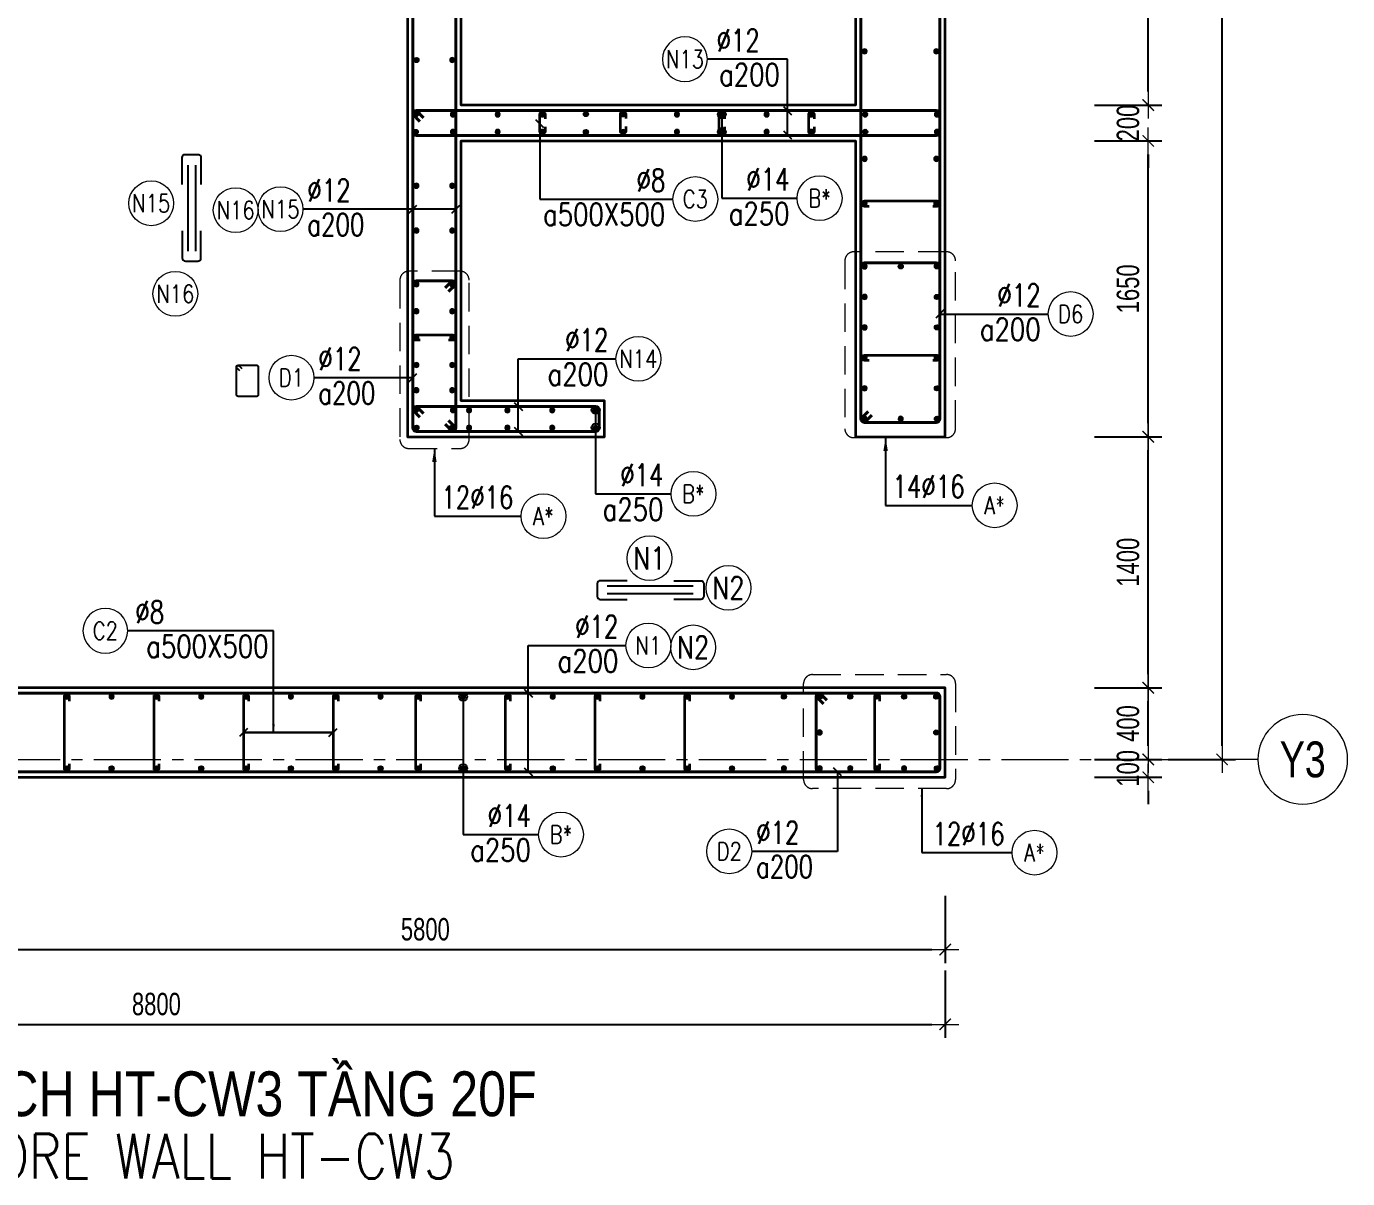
# Model space of a CAD drawing. Header units: millimetres. Extents: x 944027 to 981803, y -83026 to 82675.
# Drawn here: x 953547 to 960915, y -14038 to -7610 of the extents above; entities that cross this region are included whole.
import ezdxf
from ezdxf.enums import TextEntityAlignment as Align

# ---------------------------------------------------------------- set-up
doc = ezdxf.new("R2010")
doc.units = ezdxf.units.MM
doc.header["$MEASUREMENT"] = 0
for name, pattern in [('HIDDEN', [9.525, 6.35, -3.175]), ('HIDDEN2', [4.7625, 3.175, -1.5875]), ('HT_Dim Grid$0$CENTER2', [1.125, 0.75, -0.125, 0.125, -0.125]), ('HT_Grid$0$CENTER2', [1.125, 0.75, -0.125, 0.125, -0.125])]:
    doc.linetypes.add(name, pattern=pattern)
doc.layers.get('0').update_dxf_attribs({"lineweight": 20})
doc.layers.get('Defpoints').update_dxf_attribs({"color": 151, "lineweight": 9})
doc.layers.add('Hidden', color=9, linetype='HIDDEN')
doc.layers.add('Ligature', color=1, linetype='Continuous')
for name, color, linetype, lineweight in [('HT_Dim Grid$0$NDC_S_AXIS', 5, 'HT_Dim Grid$0$CENTER2', 13), ('HT_Dim Grid$0$NDC_S_SYMBOL', 1, 'Continuous', 15), ('HT_Dim Grid$0$NDC_S_TEXT SYMBOL', 7, 'Continuous', 20), ('HT_Grid$0$NDC_S_AXIS', 5, 'HT_Grid$0$CENTER2', 13), ('KC-LEADER', 153, 'Continuous', 18), ('KC-THEP', 6, 'Continuous', 40), ('NDC_S_ANNO', 7, 'Continuous', 20), ('NDC_S_DIM', 1, 'Continuous', 15), ('NDC_S_ENG TITLE', 3, 'Continuous', 20), ('NDC_S_HIDDEN', 8, 'HIDDEN2', 13), ('NDC_S_LEADER', 1, 'Continuous', 15), ('NDC_S_REBAR', 4, 'Continuous', 35), ('NDC_S_STIRRUP', 4, 'Continuous', 40), ('NDC_S_TEXT SYMBOL', 7, 'Continuous', 20), ('NDC_S_VN TEXT', 7, 'Continuous', 20), ('NDC_S_VN TITLE', 6, 'Continuous', 35), ('NDC_S_WALL', 6, 'Continuous', 35)]:
    doc.layers.add(name, color=color, linetype=linetype, lineweight=lineweight)
doc.styles.add('HT_Dim Grid$0$NDC_ANNO', font='', dxfattribs={"width": 0.8})
doc.styles.add('NDC_ANNO', font='', dxfattribs={"width": 0.8})
doc.styles.add('NDC_DIM', font='', dxfattribs={"width": 0.75})
doc.styles.add('NDC_EN TXT', font='romans.shx', dxfattribs={"width": 0.8})
doc.styles.add('NDC_VIE TXT', font='arial.ttf', dxfattribs={"width": 0.8})
doc.styles.get('HT_Dim Grid$0$NDC_ANNO').set_extended_font_data('Dotum')
doc.styles.get('NDC_ANNO').set_extended_font_data('Dotum')
doc.styles.get('NDC_DIM').set_extended_font_data('Dotum')
doc.dimstyles.new('NDC_dim_30', dxfattribs={"dimscale": 30, "dimtxt": 2.5, "dimasz": 1.5, "dimexe": 1.5, "dimexo": 2.5, "dimgap": 1, "dimtad": 1, "dimdec": 0, "dimzin": 0, "dimdsep": 46, "dimtxsty": 'NDC_DIM', "dimblk": 'DIMMARK', "dimcen": 0.09, "dimdle": 1.2, "dimclrd": 1, "dimclre": 1, "dimclrt": 3, "dimadec": 0, "dimazin": 0, "dimtfac": 1, "dimtdec": 0, "dimtix": 1, "dimtofl": 0, "dimtmove": 0, "dimatfit": 3, "dimfxl": 6, "dimfxlon": 1, "dimtolj": 1, "dimtzin": 0, "dimarcsym": 0})
doc.dimstyles.new('NDC_dim_50', dxfattribs={"dimscale": 50, "dimtxt": 2.5, "dimasz": 1.5, "dimexe": 1.5, "dimexo": 2.5, "dimgap": 1, "dimtad": 1, "dimdec": 0, "dimzin": 0, "dimdsep": 46, "dimtxsty": 'NDC_DIM', "dimblk": 'DIMMARK', "dimcen": 0.09, "dimdle": 1.2, "dimclrd": 1, "dimclre": 1, "dimclrt": 3, "dimadec": 0, "dimazin": 0, "dimtfac": 1, "dimtdec": 0, "dimtix": 1, "dimtofl": 0, "dimtmove": 0, "dimatfit": 3, "dimfxl": 6, "dimfxlon": 1, "dimtolj": 1, "dimtzin": 0, "dimarcsym": 0})

# ---------------------------------------------------------------- blocks, each defined once
blk = doc.blocks.new('THEP')
at = {"layer": 'KC-LEADER', "color": 6}
blk.add_circle((0, 0), 14, dxfattribs=at)
at = {"layer": 'KC-THEP'}
for p, q in [((-14, 0), (14, 0)), ((9.9, 9.9), (-9.9, -9.9)), ((-9.9, 9.9), (9.9, -9.9)), ((0, 14), (0, -14))]:
    blk.add_line(p, q, dxfattribs=at)
blk = doc.blocks.new('DIMMARK')
at = {"layer": 'NDC_S_DIM', "color": 1}
blk.add_line((-1.5, 0), (1, 0), dxfattribs=at)
at = {"layer": 'NDC_S_DIM', "color": 2, "const_width": 0.1}
blk.add_lwpolyline([(-0.424, -0.424), (0.424, 0.424)], dxfattribs=at)
blk = doc.blocks.new('*U10')
blk.add_circle((2.5, 0), 2.5)
at = {"layer": 'NDC_S_VN TEXT', "color": 3, "style": 'NDC_EN TXT'}
for tag, width, p in [('DK2', 0.75, (-0.85, 0.85)), ('KC2', 0.8, (-0.85, -2.97))]:
    blk.add_attdef(tag, text='', height=2.5, dxfattribs=dict(at, width=width)).set_placement(p, align=Align.RIGHT)
at = {"layer": 'NDC_S_VN TEXT', "color": 7, "style": 'NDC_EN TXT', "width": 0.8}
blk.add_attdef('SH3', text='', height=2, dxfattribs=at).set_placement((2.5, 0), align=Align.MIDDLE)
blk = doc.blocks.new('*U9')
blk.add_circle((2.5, 0), 2.5)
at = {"layer": 'NDC_S_VN TEXT', "color": 3, "style": 'NDC_EN TXT', "width": 0.75}
blk.add_attdef('DK2', text='', height=2.5, dxfattribs=at).set_placement((-0.85, 0.85), align=Align.RIGHT)
at = {"layer": 'NDC_S_VN TEXT', "color": 7, "style": 'NDC_EN TXT', "width": 0.8}
blk.add_attdef('SH3', text='', height=2, dxfattribs=at).set_placement((2.5, 0), align=Align.MIDDLE)
blk = doc.blocks.new('*U11')
blk.add_circle((-2.5, 0), 2.5)
at = {"layer": 'NDC_S_VN TEXT', "color": 3, "style": 'NDC_EN TXT', "width": 0.75}
for tag, p in [('DK1', (0.5, 0.85)), ('KC1', (0.5, -2.97))]:
    blk.add_attdef(tag, p, '', height=2.5, dxfattribs=at)
at = {"layer": 'NDC_S_VN TEXT', "color": 7, "style": 'NDC_EN TXT', "width": 0.8}
blk.add_attdef('SH2', text='', height=2, dxfattribs=at).set_placement((-2.5, 0), align=Align.MIDDLE)
blk = doc.blocks.new('A$C7BC65A55')
at = {"layer": 'Ligature'}
for p, q in [((-15.2, 372, 0), (-15.2, 38.5, 0)), ((15.2, 372, 0), (15.2, 38.5, 0))]:
    blk.add_line(p, q, dxfattribs=at)
for points in [[(-36.2, 296.5), (-36.2, 400.9, -0.414214), (-24, 413.1), (24, 413.1, -0.414214), (36.2, 400.9), (36.2, 296.5)], [(-36.2, 116.5), (-36.2, 12.2, 0.414214), (-24, 0), (24, 0, 0.414214), (36.2, 12.2), (36.2, 116.5)]]:
    blk.add_lwpolyline(points, format="xyb", dxfattribs=at)
blk = doc.blocks.new('*D437')
at = {"layer": 'Defpoints', "color": 0, "ltscale": 200, "transparency": 16777216}
for p in [(952871.5, -10878.1), (958671.5, -10878.1), (958671.5, -12760.4)]:
    blk.add_point(p, dxfattribs=at)
at = {"layer": 'NDC_S_DIM', "color": 1, "lineweight": -2, "ltscale": 200, "transparency": 16777216}
for p, q in [((952871.5, -12460.4), (952871.5, -12835.4)), ((958671.5, -12460.4), (958671.5, -12835.4)), ((952946.5, -12760.4), (958596.5, -12760.4))]:
    blk.add_line(p, q, dxfattribs=at)
at = {"layer": 'NDC_S_DIM', "color": 1, "lineweight": -2, "ltscale": 200, "transparency": 16777216, "xscale": 75, "yscale": 75, "zscale": 75, "rotation": 180}
blk.add_blockref('DIMMARK', (952871.5, -12760.4), dxfattribs=at)
at = {"layer": 'NDC_S_DIM', "color": 1, "lineweight": -2, "ltscale": 200, "transparency": 16777216, "xscale": 75, "yscale": 75, "zscale": 75}
blk.add_blockref('DIMMARK', (958671.5, -12760.4), dxfattribs=at)
at = {"layer": 'NDC_S_DIM', "color": 3, "ltscale": 200, "transparency": 16777216, "insert": (955771.5, -12647.8), "char_height": 125, "attachment_point": 5, "style": 'NDC_DIM'}
blk.add_mtext('\\A1;5800', dxfattribs=at)
blk = doc.blocks.new('*D455')
at = {"layer": 'Defpoints', "color": 0, "ltscale": 200, "transparency": 16777216}
for p in [(958643.7, -11299.3), (959803.8, -11299.3), (958728.9, -11699.3)]:
    blk.add_point(p, dxfattribs=at)
at = {"layer": 'NDC_S_DIM', "color": 1, "lineweight": -2, "ltscale": 200, "transparency": 16777216}
for p, q in [((959503.8, -11299.3), (959878.8, -11299.3)), ((959803.8, -11624.3), (959803.8, -11374.3)), ((959503.8, -11699.3), (959878.8, -11699.3))]:
    blk.add_line(p, q, dxfattribs=at)
at = {"layer": 'NDC_S_DIM', "color": 1, "lineweight": -2, "ltscale": 200, "transparency": 16777216, "xscale": 75, "yscale": 75, "zscale": 75}
for p, rotation in [((959803.8, -11299.3), 90), ((959803.8, -11699.3), 270)]:
    blk.add_blockref('DIMMARK', p, dxfattribs=dict(at, rotation=rotation))
at = {"layer": 'NDC_S_DIM', "color": 3, "ltscale": 200, "transparency": 16777216, "insert": (959691.2, -11499.3), "char_height": 125, "attachment_point": 5, "rotation": 90, "style": 'NDC_DIM'}
blk.add_mtext('\\A1;400', dxfattribs=at)
blk = doc.blocks.new('*D456')
at = {"layer": 'Defpoints', "color": 0, "ltscale": 200, "transparency": 16777216}
for p in [(958671.5, -9899.3), (959803.8, -9899.3), (958643.7, -11299.3)]:
    blk.add_point(p, dxfattribs=at)
at = {"layer": 'NDC_S_DIM', "color": 1, "lineweight": -2, "ltscale": 200, "transparency": 16777216}
for p, q in [((959503.8, -9899.3), (959878.8, -9899.3)), ((959803.8, -11224.3), (959803.8, -9974.3)), ((959503.8, -11299.3), (959878.8, -11299.3))]:
    blk.add_line(p, q, dxfattribs=at)
at = {"layer": 'NDC_S_DIM', "color": 1, "lineweight": -2, "ltscale": 200, "transparency": 16777216, "xscale": 75, "yscale": 75, "zscale": 75}
for p, rotation in [((959803.8, -9899.3), 90), ((959803.8, -11299.3), 270)]:
    blk.add_blockref('DIMMARK', p, dxfattribs=dict(at, rotation=rotation))
at = {"layer": 'NDC_S_DIM', "color": 3, "ltscale": 200, "transparency": 16777216, "insert": (959691.2, -10599.3), "char_height": 125, "attachment_point": 5, "rotation": 90, "style": 'NDC_DIM'}
blk.add_mtext('\\A1;1400', dxfattribs=at)
blk = doc.blocks.new('*D457')
at = {"layer": 'Defpoints', "color": 0, "ltscale": 200, "transparency": 16777216}
for p in [(958171.5, -8249.3), (959803.8, -8249.3), (958671.5, -9899.3)]:
    blk.add_point(p, dxfattribs=at)
at = {"layer": 'NDC_S_DIM', "color": 1, "lineweight": -2, "ltscale": 200, "transparency": 16777216}
for p, q in [((959503.8, -8249.3), (959878.8, -8249.3)), ((959803.8, -9824.3), (959803.8, -8324.3)), ((959503.8, -9899.3), (959878.8, -9899.3))]:
    blk.add_line(p, q, dxfattribs=at)
at = {"layer": 'NDC_S_DIM', "color": 1, "lineweight": -2, "ltscale": 200, "transparency": 16777216, "xscale": 75, "yscale": 75, "zscale": 75}
for p, rotation in [((959803.8, -8249.3), 90), ((959803.8, -9899.3), 270)]:
    blk.add_blockref('DIMMARK', p, dxfattribs=dict(at, rotation=rotation))
at = {"layer": 'NDC_S_DIM', "color": 3, "ltscale": 200, "transparency": 16777216, "insert": (959691.2, -9074.3), "char_height": 125, "attachment_point": 5, "rotation": 90, "style": 'NDC_DIM'}
blk.add_mtext('\\A1;1650', dxfattribs=at)
blk = doc.blocks.new('*D458')
at = {"layer": 'Defpoints', "color": 0, "ltscale": 200, "transparency": 16777216}
for p in [(958171.5, -8049.3), (959803.8, -8049.3), (958171.5, -8249.3)]:
    blk.add_point(p, dxfattribs=at)
at = {"layer": 'NDC_S_DIM', "color": 1, "lineweight": -2, "ltscale": 200, "transparency": 16777216}
for p, q in [((959803.8, -7974.3), (959803.8, -7899.3)), ((959503.8, -8049.3), (959878.8, -8049.3)), ((959503.8, -8249.3), (959878.8, -8249.3)), ((959803.8, -8324.3), (959803.8, -8399.3))]:
    blk.add_line(p, q, dxfattribs=at)
at = {"layer": 'NDC_S_DIM', "color": 1, "lineweight": -2, "ltscale": 200, "transparency": 16777216, "xscale": 75, "yscale": 75, "zscale": 75}
for p, rotation in [((959803.8, -8049.3), 270), ((959803.8, -8249.3), 90)]:
    blk.add_blockref('DIMMARK', p, dxfattribs=dict(at, rotation=rotation))
at = {"layer": 'NDC_S_DIM', "color": 3, "ltscale": 200, "transparency": 16777216, "insert": (959691.2, -8149.3), "char_height": 125, "attachment_point": 5, "rotation": 90, "style": 'NDC_DIM'}
blk.add_mtext('\\A1;200', dxfattribs=at)
blk = doc.blocks.new('*D459')
at = {"layer": 'Defpoints', "color": 0, "ltscale": 200, "transparency": 16777216}
for p in [(958171.5, -3099.3), (959803.8, -3099.3), (958171.5, -8049.3)]:
    blk.add_point(p, dxfattribs=at)
at = {"layer": 'NDC_S_DIM', "color": 1, "lineweight": -2, "ltscale": 200, "transparency": 16777216}
for p, q in [((959503.8, -3099.3), (959878.8, -3099.3)), ((959803.8, -7974.3), (959803.8, -3174.3)), ((959503.8, -8049.3), (959878.8, -8049.3))]:
    blk.add_line(p, q, dxfattribs=at)
at = {"layer": 'NDC_S_DIM', "color": 1, "lineweight": -2, "ltscale": 200, "transparency": 16777216, "xscale": 75, "yscale": 75, "zscale": 75}
for p, rotation in [((959803.8, -3099.3), 90), ((959803.8, -8049.3), 270)]:
    blk.add_blockref('DIMMARK', p, dxfattribs=dict(at, rotation=rotation))
at = {"layer": 'NDC_S_DIM', "color": 3, "ltscale": 200, "transparency": 16777216, "insert": (959691.2, -5574.3), "char_height": 125, "attachment_point": 5, "rotation": 90, "style": 'NDC_DIM'}
blk.add_mtext('\\A1;4950', dxfattribs=at)
blk = doc.blocks.new('*D461')
at = {"layer": 'Defpoints', "color": 0, "ltscale": 200, "transparency": 16777216}
for p in [(959464.9, -2699.3), (960215.5, -2699.3), (959464.9, -11699.3)]:
    blk.add_point(p, dxfattribs=at)
at = {"layer": 'NDC_S_DIM', "color": 1, "lineweight": -2, "ltscale": 200, "transparency": 16777216}
for p, q in [((959915.5, -2699.3), (960290.5, -2699.3)), ((960215.5, -11624.3), (960215.5, -2774.3)), ((959915.5, -11699.3), (960290.5, -11699.3))]:
    blk.add_line(p, q, dxfattribs=at)
at = {"layer": 'NDC_S_DIM', "color": 1, "lineweight": -2, "ltscale": 200, "transparency": 16777216, "xscale": 75, "yscale": 75, "zscale": 75}
for p, rotation in [((960215.5, -2699.3), 90), ((960215.5, -11699.3), 270)]:
    blk.add_blockref('DIMMARK', p, dxfattribs=dict(at, rotation=rotation))
at = {"layer": 'NDC_S_DIM', "color": 3, "ltscale": 200, "transparency": 16777216, "insert": (960102.9, -7199.3), "char_height": 125, "attachment_point": 5, "rotation": 90, "style": 'NDC_DIM'}
blk.add_mtext('\\A1;9000', dxfattribs=at)
blk = doc.blocks.new('*U22')
at = {"layer": 'HT_Dim Grid$0$NDC_S_SYMBOL'}
blk.add_line((5, 0), (9, 0), dxfattribs=at)
blk.add_circle((0, 0), 5, dxfattribs=at)
at = {"layer": 'HT_Dim Grid$0$NDC_S_TEXT SYMBOL', "color": 7, "style": 'HT_Dim Grid$0$NDC_ANNO', "width": 0.8}
blk.add_attdef('GRID', text='', height=4, rotation=270, dxfattribs=at).set_placement((0, 0), align=Align.MIDDLE)
blk = doc.blocks.new('*D424')
at = {"layer": 'Defpoints', "color": 0, "ltscale": 200, "transparency": 16777216}
for p in [(958728.9, -11699.3), (958671.5, -11799.3), (959803.8, -11799.3)]:
    blk.add_point(p, dxfattribs=at)
at = {"layer": 'NDC_S_DIM', "color": 1, "lineweight": -2, "ltscale": 200, "transparency": 16777216}
for p, q in [((959803.8, -11624.3), (959803.8, -11549.3)), ((959503.8, -11699.3), (959878.8, -11699.3)), ((959503.8, -11799.3), (959878.8, -11799.3)), ((959803.8, -11874.3), (959803.8, -11949.3))]:
    blk.add_line(p, q, dxfattribs=at)
at = {"layer": 'NDC_S_DIM', "color": 1, "lineweight": -2, "ltscale": 200, "transparency": 16777216, "xscale": 75, "yscale": 75, "zscale": 75}
for p, rotation in [((959803.8, -11699.3), 270), ((959803.8, -11799.3), 90)]:
    blk.add_blockref('DIMMARK', p, dxfattribs=dict(at, rotation=rotation))
at = {"layer": 'NDC_S_DIM', "color": 3, "ltscale": 200, "transparency": 16777216, "insert": (959691.2, -11749.3), "char_height": 125, "attachment_point": 5, "rotation": 90, "style": 'NDC_DIM'}
blk.add_mtext('\\A1;100', dxfattribs=at)
blk = doc.blocks.new('*D431')
at = {"layer": 'Defpoints', "color": 0, "ltscale": 200, "transparency": 16777216}
for p in [(958671.5, -11420.5), (949871.5, -11919.9), (958671.5, -13177.5)]:
    blk.add_point(p, dxfattribs=at)
at = {"layer": 'NDC_S_DIM', "color": 1, "lineweight": -2, "ltscale": 200, "transparency": 16777216}
for p, q in [((949871.5, -12877.5), (949871.5, -13252.5)), ((958671.5, -12877.5), (958671.5, -13252.5)), ((949946.5, -13177.5), (958596.5, -13177.5))]:
    blk.add_line(p, q, dxfattribs=at)
at = {"layer": 'NDC_S_DIM', "color": 1, "lineweight": -2, "ltscale": 200, "transparency": 16777216, "xscale": 75, "yscale": 75, "zscale": 75, "rotation": 180}
blk.add_blockref('DIMMARK', (949871.5, -13177.5), dxfattribs=at)
at = {"layer": 'NDC_S_DIM', "color": 1, "lineweight": -2, "ltscale": 200, "transparency": 16777216, "xscale": 75, "yscale": 75, "zscale": 75}
blk.add_blockref('DIMMARK', (958671.5, -13177.5), dxfattribs=at)
at = {"layer": 'NDC_S_DIM', "color": 3, "ltscale": 200, "transparency": 16777216, "insert": (954271.5, -13064.9), "char_height": 125, "attachment_point": 5, "style": 'NDC_DIM'}
blk.add_mtext('\\A1;8800', dxfattribs=at)
blk = doc.blocks.new('Drawing name_symbol')
at = {"layer": 'NDC_S_ENG TITLE', "style": 'NDC_EN TXT', "width": 0.8}
blk.add_attdef('SECTDET1', text='', height=5, dxfattribs=at).set_placement((0, 1.01), align=Align.CENTER)
at = {"layer": 'NDC_S_TEXT SYMBOL', "lineweight": 25, "style": 'NDC_ANNO', "width": 0.8}
blk.add_attdef('SSCALE', text='', height=2.5, dxfattribs=at).set_placement((0, -4), align=Align.CENTER)
at = {"layer": 'NDC_S_VN TITLE', "style": 'NDC_VIE TXT', "width": 0.8}
blk.add_attdef('SECTDET2', text='', height=5, dxfattribs=at).set_placement((0, 7.97), align=Align.CENTER)

msp = doc.modelspace()

# ---------------------------------------------------------------- linework, layer by layer
for centre in [(954242.8, -8597), (954713.7, -8635.1), (954377.2, -9102), (957022.2, -10577.1), (957462.3, -10742.8), (957265.4, -11074.3)]:
    msp.add_circle(centre, 125)
at = {"layer": 'HT_Grid$0$NDC_S_AXIS', "ltscale": 500}
msp.add_line((944922.1, -11699.3), (960215.5, -11699.3), dxfattribs=at)
at = {"layer": 'Ligature'}
msp.add_lwpolyline([(954737, -9530.9), (954721, -9515, -0.668179), (954726.8, -9501), (954831.4, -9501, -0.414214), (954839.6, -9509.2), (954839.6, -9666.3, -0.414214), (954831.4, -9674.5), (954726.8, -9674.5, -0.414214), (954718.6, -9666.3), (954718.6, -9509.2, -0.668179), (954732.5, -9503.4), (954748.5, -9519.4)], format="xyb", dxfattribs=at)
at = {"layer": 'NDC_S_HIDDEN', "ltscale": 50}
for points in [[(958678.9, -8868), (958161.5, -8868, 0.414214), (958111.5, -8918), (958111.5, -9854.5, 0.414214), (958161.5, -9904.5), (958678.9, -9904.5, 0.414214), (958728.9, -9854.5), (958728.9, -8918, 0.414214)], [(955679.6, -9964.8), (955965.7, -9964.8, 0.414214), (956015.7, -9914.8), (956015.7, -9025.9, 0.414214), (955965.7, -8975.9), (955679.6, -8975.9, 0.414214), (955629.6, -9025.9), (955629.6, -9914.8, 0.414214)], [(958678.9, -11862.4), (957931.2, -11862.4, -0.414214), (957881.2, -11812.4), (957881.2, -11276.3, -0.414214), (957931.2, -11226.3), (958678.9, -11226.3, -0.414214), (958728.9, -11276.3), (958728.9, -11812.4, -0.414214)]]:
    msp.add_lwpolyline(points, format="xyb", close=True, dxfattribs=at)
at = {"layer": 'NDC_S_REBAR'}
for points in [[(956440, -8170.5), (956440, -8195.5, -1), (956410, -8195.5), (956410, -8101.1, -1), (956440, -8101.1), (956440, -8126.1)], [(956889.4, -8169.1), (956889.4, -8194.1, -1), (956859.4, -8194.1), (956859.4, -8099.7, -1), (956889.4, -8099.7), (956889.4, -8124.7)], [(957440, -8170.5), (957440, -8195.5, -1), (957410, -8195.5), (957410, -8101.1, -1), (957440, -8101.1), (957440, -8126.1)], [(957940, -8170.5), (957940, -8195.5, -1), (957910, -8195.5), (957910, -8101.1, -1), (957940, -8101.1), (957940, -8126.1)], [(958246.5, -8614.3), (958221.5, -8614.3, -1), (958221.5, -8584.3), (958626.9, -8584.3, -1), (958626.9, -8614.3), (958601.9, -8614.3)], [(955743, -9361.2), (955718, -9361.2, -1), (955718, -9331.2), (955925, -9331.2, -1), (955925, -9361.2), (955900, -9361.2)], [(958246.5, -9474.3), (958221.5, -9474.3, -1), (958221.5, -9444.3), (958626.9, -9444.3, -1), (958626.9, -9474.3), (958601.9, -9474.3)], [(953786.6, -11374.3), (953786.6, -11349.3, 1), (953756.6, -11349.3), (953756.6, -11749.3, 1), (953786.6, -11749.3), (953786.6, -11724.3)], [(954286.6, -11374.3), (954286.6, -11349.3, 1), (954256.6, -11349.3), (954256.6, -11749.3, 1), (954286.6, -11749.3), (954286.6, -11724.3)], [(954786.6, -11374.3), (954786.6, -11349.3, 1), (954756.6, -11349.3), (954756.6, -11749.3, 1), (954786.6, -11749.3), (954786.6, -11724.3)], [(955286.6, -11374.3), (955286.6, -11349.3, 1), (955256.6, -11349.3), (955256.6, -11749.3, 1), (955286.6, -11749.3), (955286.6, -11724.3)], [(955747.1, -11374.3), (955747.1, -11349.3, 1), (955717.1, -11349.3), (955717.1, -11749.3, 1), (955747.1, -11749.3), (955747.1, -11724.3)], [(956247.1, -11374.3), (956247.1, -11349.3, 1), (956217.1, -11349.3), (956217.1, -11749.3, 1), (956247.1, -11749.3), (956247.1, -11724.3)], [(956747.1, -11374.3), (956747.1, -11349.3, 1), (956717.1, -11349.3), (956717.1, -11749.3, 1), (956747.1, -11749.3), (956747.1, -11724.3)], [(957247.1, -11374.3), (957247.1, -11349.3, 1), (957217.1, -11349.3), (957217.1, -11749.3, 1), (957247.1, -11749.3), (957247.1, -11724.3)], [(958306.7, -11374.3), (958306.7, -11349.3, 1), (958276.7, -11349.3), (958276.7, -11749.3, 1), (958306.7, -11749.3), (958306.7, -11724.3)]]:
    msp.add_lwpolyline(points, format="xyb", dxfattribs=at)
at = {"layer": 'NDC_S_STIRRUP'}
for points in [[(955901.5, -9809.3), (955941.5, -9849.3, -0.414214), (955921.5, -9869.3), (955721.5, -9869.3, -0.414214), (955701.5, -9849.3), (955701.5, -2649.3, -0.414214), (955721.5, -2629.3), (955921.5, -2629.3, -0.414214), (955941.5, -2649.3), (955941.5, -9849.3, -0.414214), (955921.5, -9869.3), (955881.5, -9829.3)], [(958241.5, -2689.3), (958201.5, -2649.3, -0.414214), (958221.5, -2629.3), (958621.5, -2629.3, -0.414214), (958641.5, -2649.3), (958641.5, -9799.3, -0.414214), (958621.5, -9819.3), (958221.5, -9819.3, -0.414214), (958201.5, -9799.3), (958201.5, -2649.3, -0.414214), (958221.5, -2629.3), (958261.5, -2669.3)], [(955741.5, -8140.2), (955701.5, -8100.2, -0.414214), (955721.5, -8080.2), (958621.5, -8080.2, -0.414214), (958641.5, -8100.2), (958641.5, -8199.3, -0.414214), (958621.5, -8219.3), (955721.5, -8219.3, -0.414214), (955701.5, -8199.3), (955701.5, -8100.2, -0.414214), (955721.5, -8080.2), (955761.5, -8120.2)], [(958241.5, -9759.3), (958201.5, -9799.3, 0.414214), (958221.5, -9819.3), (958621.5, -9819.3, 0.414214), (958641.5, -9799.3), (958641.5, -8949.5, 0.414214), (958621.5, -8929.5), (958221.5, -8929.5, 0.414214), (958201.5, -8949.5), (958201.5, -9799.3, 0.414214), (958221.5, -9819.3), (958261.5, -9779.3)], [(955901.6, -9089.3), (955941.6, -9049.3, 0.414214), (955921.6, -9029.3), (955721.6, -9029.3, 0.414214), (955701.6, -9049.3), (955701.5, -9849.3, 0.414214), (955721.5, -9869.3), (955921.5, -9869.3, 0.414214), (955941.5, -9849.3), (955941.6, -9049.3, 0.414214), (955921.6, -9029.3), (955881.6, -9069.3)], [(955741.5, -9790.2), (955701.5, -9750.2, -0.414214), (955721.5, -9730.2), (956721.5, -9730.2, -0.414214), (956741.5, -9750.2), (956741.5, -9849.3, -0.414214), (956721.5, -9869.3), (955721.5, -9869.3, -0.414214), (955701.5, -9849.3), (955701.5, -9750.2, -0.414214), (955721.5, -9730.2), (955761.5, -9770.2)], [(952491.4, -11369.3), (952451.4, -11329.3, 0.414214), (952431.4, -11349.3), (952431.4, -11749.3, 0.414214), (952451.4, -11769.3), (958621.5, -11769.3, 0.414214), (958641.5, -11749.3), (958641.5, -11349.3, 0.414214), (958621.5, -11329.3), (952451.4, -11329.3, 0.414214), (952431.4, -11349.3), (952471.4, -11389.3)], [(958011.5, -11369.3), (957971.5, -11329.3, 0.414214), (957951.5, -11349.3), (957951.5, -11749.3, 0.414214), (957971.5, -11769.3), (958621.5, -11769.3, 0.414214), (958641.5, -11749.3), (958641.5, -11349.3, 0.414214), (958621.5, -11329.3), (957971.5, -11329.3, 0.414214), (957951.5, -11349.3), (957991.5, -11389.3)]]:
    msp.add_lwpolyline(points, format="xyb", dxfattribs=at)
at = {"layer": 'NDC_S_WALL', "ltscale": 10}
for points in [[(952871.5, -5449.3), (955671.5, -5449.3), (955671.5, -9899.3), (956771.5, -9899.3), (956771.5, -9699.3), (955971.5, -9699.3), (955971.5, -8249.3), (958171.5, -8249.3), (958171.5, -9899.3), (958671.5, -9899.3), (958671.5, -2599.3), (957471.5, -2599.3), (957471.5, -3099.3), (958171.5, -3099.3), (958171.5, -8049.3), (955971.5, -8049.3), (955971.5, -3099.3), (956671.5, -3099.3), (956671.5, -2599.3), (955171.5, -2599.3), (955171.5, -3099.3), (955671.5, -3099.3), (955671.5, -5149.3), (952871.5, -5149.3)], [(952401.5, -11799.3), (958671.5, -11799.3), (958671.5, -11299.3), (952871.5, -11299.3)]]:
    msp.add_lwpolyline(points, dxfattribs=at)

# ---------------------------------------------------------------- block references
at = {"layer": 'Hidden', "xscale": 1.44, "yscale": 1.44, "zscale": 1.44}
msp.add_blockref('A$C7BC65A55', (954467.8, -8919.2, 0), dxfattribs=at)
at = {"layer": 'Hidden', "xscale": 1.44, "yscale": 1.44, "zscale": 1.44, "rotation": 270}
msp.add_blockref('A$C7BC65A55', (956730, -10754.6, 0), dxfattribs=at)
at = {"layer": 'HT_Dim Grid$0$NDC_S_AXIS'}
ref = msp.add_blockref('*U22', (960665.5, -11699.3), dxfattribs=dict(at, xscale=-50, yscale=50, zscale=50))
ref.add_attrib('GRID', 'Y3', dxfattribs={"layer": 'HT_Dim Grid$0$NDC_S_TEXT SYMBOL', "color": 7, "height": 200, "style": 'HT_Dim Grid$0$NDC_ANNO', "width": 0.8}).set_placement((960665.5, -11699.3), align=Align.MIDDLE)
at = {"layer": 'KC-THEP', "xscale": -1}
for p, rotation in [((958221.5, -7749.3), 170.331435563619), ((958621.5, -7749.3), 170.331435563619), ((955921.5, -7797.7), 350.3314355636191), ((955925, -8101.1), 170.331435563619), ((956175, -8101.1), 170.331435563619), ((956425, -8101.1), 170.331435563619), ((956874.4, -8099.7), 170.331435563619), ((957175, -8101.1), 170.331435563619), ((957425, -8101.1), 170.331435563619), ((957675, -8101.1), 170.331435563619), ((957925, -8101.1), 170.331435563619), ((958225, -8101.1), 170.331435563619), ((958625, -8101.1), 170.331435563619), ((955925, -8198.6), 170.331435563619), ((956175, -8198.6), 170.331435563619), ((956425, -8198.6), 170.331435563619), ((956874.4, -8199.3), 170.331435563619), ((957175, -8198.6), 170.331435563619), ((957425, -8198.6), 170.331435563619), ((957675, -8198.6), 170.331435563619), ((957925, -8198.6), 170.331435563619), ((958625, -8198.6), 170.331435563619), ((958221.5, -8349.3), 170.331435563619), ((958621.5, -8349.3), 170.331435563619), ((955721.5, -8499.3), 350.3314355640657), ((955921.5, -8499.3), 350.3314355640657), ((958221.5, -8599.3), 170.331435563619), ((958621.5, -8599.3), 170.331435563619), ((955721.5, -8749.3), 350.3314355640657), ((955921.5, -8749.3), 350.3314355640657), ((958221.5, -8949.3), 170.331435563619), ((955721.5, -9049.3), 350.3314355640657), ((955921.5, -9049.3), 350.3314355640657), ((958221.5, -9119.3), 170.331435563619), ((955721.5, -9199.3), 350.3314355640657), ((955921.5, -9199.3), 350.3314355640657), ((958221.5, -9289.3), 170.331435563619), ((955721.5, -9349.3), 350.3314355640657), ((955921.5, -9349.3), 350.3314355640657), ((955721.5, -9499.3), 350.3314355640657), ((955721.5, -9499.3), 350.3314355640657), ((955721.6, -9499.3), 350.3314355636191), ((955921.5, -9499.3), 350.3314355640657), ((955921.5, -9499.3), 350.3314355640657), ((958221.5, -9459.3), 170.331435563619), ((955721.5, -9640), 350.3314355640657), ((955721.5, -9640), 350.3314355640657), ((955721.6, -9640), 350.3314355636191), ((955921.5, -9640), 350.3314355640657), ((955921.5, -9640), 350.3314355640657), ((958221.5, -9629.3), 170.331435563619), ((955925, -9751.1), 170.331435563619), ((956015.4, -9751.6), 170.331435563619), ((956229.1, -9751.6), 170.331435563619), ((956479.1, -9751.6), 170.331435563619), ((958221.5, -9799.3), 170.331435563619), ((958423.2, -9799.3), 170.331435563619), ((956015.4, -9849.1), 170.331435563619), ((956229.1, -9849.1), 170.331435563619), ((956479.1, -9849.1), 170.331435563619), ((953771.6, -11349.3), 350.3314355636191), ((954021.6, -11349.3), 350.3314355636191), ((954271.6, -11349.3), 350.3314355636191), ((954521.6, -11349.3), 350.3314355636191), ((954771.6, -11349.3), 350.3314355636191), ((955021.6, -11349.3), 350.3314355636191), ((955271.6, -11349.3), 350.3314355636191), ((955521.6, -11349.3), 350.3314355636191), ((955732.1, -11349.3), 350.3314355636191), ((955982.1, -11349.3), 350.3314355636191), ((956232.1, -11349.3), 350.3314355636191), ((956482.1, -11349.3), 350.3314355636191), ((956732.1, -11349.3), 350.3314355636191), ((956982.1, -11349.3), 350.3314355636191), ((957232.1, -11349.3), 350.3314355636191), ((957482.1, -11349.3), 350.3314355636191), ((957971.5, -11549.3), 350.3314355636191), ((957771.5, -11749.3), 170.331435563619), ((957971.5, -11749.3), 170.331435563619), ((958141.7, -11749.3), 170.331435563619), ((958291.7, -11749.3), 170.331435563619), ((958441.7, -11749.3), 170.331435563619)]:
    msp.add_blockref('THEP', p, dxfattribs=dict(at, rotation=rotation))
at = {"layer": 'KC-THEP'}
for p, rotation in [((955721.5, -7798), 189.6685644363809), ((955718, -8101.1), 189.6685644363809), ((956667.4, -8099.7), 189.6685644363809), ((955718, -8198.6), 189.6685644363809), ((956667.4, -8199.3), 189.6685644363809), ((958225, -8198.3), 9.668564436380946), ((958423.2, -8949.5), 9.668564436380946), ((958625, -8949.3), 9.668564436380946), ((958625, -9119.3), 9.668564436380946), ((958625, -9289.3), 9.668564436380946), ((958625, -9459.3), 9.668564436380946), ((958625, -9629.3), 9.668564436380946), ((955718, -9751.1), 189.6685644363809), ((956721.5, -9750.2), 189.6685644363809), ((958625, -9799.3), 9.668564436380946), ((955721.6, -9849.3), 189.6685644363809), ((955921.5, -9849.3), 189.6685644368275), ((955921.5, -9849.3), 189.6685644368275), ((956721.5, -9849.7), 189.6685644363809), ((957771.5, -11349.3), 9.668564436380946), ((957971.5, -11349.3), 9.66856443638095), ((958141.7, -11349.3), 9.66856443638095), ((958291.7, -11349.3), 9.66856443638095), ((958441.7, -11349.3), 9.66856443638095), ((958621.5, -11349.3), 9.66856443638095), ((958621.5, -11549.3), 9.66856443638095), ((953771.6, -11749.3), 189.6685644363809), ((954021.6, -11749.3), 189.6685644363809), ((954271.6, -11749.3), 189.6685644363809), ((954521.6, -11749.3), 189.6685644363809), ((954771.6, -11749.3), 189.6685644363809), ((955021.6, -11749.3), 189.6685644363809), ((955271.6, -11749.3), 189.6685644363809), ((955521.6, -11749.3), 189.6685644363809), ((955732.1, -11749.3), 189.6685644363809), ((955982.1, -11749.3), 189.6685644363809), ((956232.1, -11749.3), 189.6685644363809), ((956482.1, -11749.3), 189.6685644363809), ((956732.1, -11749.3), 189.6685644363809), ((956982.1, -11749.3), 189.6685644363809), ((957232.1, -11749.3), 189.6685644363809), ((957482.1, -11749.3), 189.6685644363809), ((958625, -11749.3), 9.66856443638095)]:
    msp.add_blockref('THEP', p, dxfattribs=dict(at, rotation=rotation))
at = {"layer": 'NDC_S_ANNO'}
ref = msp.add_blockref('Drawing name_symbol', (953831.1, -14088.5), dxfattribs=dict(at, xscale=50, yscale=50, zscale=50))
ref.add_attrib('SECTDET1', 'DETAIL OF CORE WALL HT-CW3', dxfattribs={"layer": 'NDC_S_ENG TITLE', "height": 250, "style": 'NDC_EN TXT', "width": 0.8}).set_placement((953831.1, -14037.9), align=Align.CENTER)
ref.add_attrib('SECTDET2', 'CHI TIẾT LÕI VÁCH HT-CW3 TẦNG 20F', dxfattribs={"layer": 'NDC_S_VN TITLE', "height": 250, "style": 'NDC_VIE TXT', "width": 0.8}).set_placement((953831.1, -13690), align=Align.CENTER)
at = {"layer": 'NDC_S_VN TEXT'}
ref = msp.add_blockref('*U10', (957344.5, -7793.3), dxfattribs=dict(at, xscale=-50, yscale=50, zscale=50))
ref.add_attrib('SH3', 'N13', dxfattribs={"color": 7, "height": 100, "style": 'NDC_EN TXT', "width": 0.8}).set_placement((957219.5, -7793.3), align=Align.MIDDLE)
ref.add_attrib('DK2', '%%C12', dxfattribs={"color": 3, "height": 125, "style": 'NDC_EN TXT', "width": 0.75}).set_placement((957637, -7751.1), align=Align.RIGHT)
ref.add_attrib('KC2', 'a200', dxfattribs={"color": 3, "height": 125, "style": 'NDC_EN TXT', "width": 0.8}).set_placement((957748.9, -7942), align=Align.RIGHT)
at = {"layer": 'NDC_S_VN TEXT', "xscale": 50, "yscale": 50, "zscale": 50}
for name, p, values in [('*U11', (955088.7, -8629.9), {'SH2': 'N15', 'DK1': '%%C12', 'KC1': 'a200'}), ('*U10', (957152.4, -8573.3), {'SH3': 'C3', 'DK2': '%%c8', 'KC2': 'a500X500'}), ('*U10', (957845.6, -8568.9), {'SH3': 'B*', 'DK2': '%%C14', 'KC2': 'a250'}), ('*U10', (959246, -9214.6), {'SH3': 'D6', 'DK2': '%%C12', 'KC2': 'a200'}), ('*U10', (956834.9, -9464.9), {'SH3': 'N14', 'DK2': '%%C12', 'KC2': 'a200'}), ('*U11', (955149.9, -9569.9), {'SH2': 'D1', 'DK1': '%%C12', 'KC1': 'a200'}), ('*U10', (957142, -10218.1), {'SH3': 'B*', 'DK2': '%%C14', 'KC2': 'a250'}), ('*U9', (958822, -10282.2), {'SH3': 'A*', 'DK2': '14%%C16'}), ('*U9', (956305.3, -10342.6), {'SH3': 'A*', 'DK2': '12%%C16'}), ('*U10', (956890.7, -11064), {'SH3': 'N1', 'DK2': '%%C12', 'KC2': 'a200'}), ('*U10', (956403.2, -12119), {'SH3': 'B*', 'DK2': '%%C14', 'KC2': 'a250'}), ('*U11', (957591.7, -12212.5), {'SH2': 'D2', 'DK1': '%%C12', 'KC1': 'a200'}), ('*U9', (959044.7, -12219.6), {'SH3': 'A*', 'DK2': '12%%C16'})]:
    msp.add_blockref(name, p, dxfattribs=at).add_auto_attribs(values)
at = {"layer": 'NDC_S_VN TEXT'}
ref = msp.add_blockref('*U10', (954111.6, -10981.9), dxfattribs=dict(at, xscale=-50, yscale=50, zscale=50))
ref.add_attrib('SH3', 'C2', dxfattribs={"color": 7, "height": 100, "style": 'NDC_EN TXT', "width": 0.8}).set_placement((953986.6, -10981.9), align=Align.MIDDLE)
ref.add_attrib('DK2', '%%c8', dxfattribs={"color": 3, "height": 125, "style": 'NDC_EN TXT', "width": 0.75}).set_placement((954314.8, -10939.7), align=Align.RIGHT)
ref.add_attrib('KC2', 'a500X500', dxfattribs={"color": 3, "height": 125, "style": 'NDC_EN TXT', "width": 0.8}).set_placement((954896.9, -11130.6), align=Align.RIGHT)

# ---------------------------------------------------------------- texts
at = {"layer": 'NDC_S_VN TEXT', "color": 7, "style": 'NDC_EN TXT', "width": 0.8}
for tag, height, p in [('N15', 100, (954242.8, -8597)), ('N16', 100, (954713.7, -8635.1)), ('N16', 100, (954377.2, -9102)), ('N1', 125, (957022.2, -10577.1)), ('N2', 125, (957462.3, -10742.8)), ('N2', 125, (957265.4, -11074.3))]:
    msp.add_attdef(tag, text='3', height=height, dxfattribs=at).set_placement(p, align=Align.MIDDLE)

# ---------------------------------------------------------------- dimensions: what is measured, and where the dimension line sits
at = {"layer": 'NDC_S_DIM', "ltscale": 200}
for base, p1, p2, picture, middle in [((960215.5, -2699.3), (959464.9, -11699.3), (959464.9, -2699.3), '*D461', (960102.9, -7199.3)), ((959803.8, -11299.3), (958728.9, -11699.3), (958643.7, -11299.3), '*D455', (959691.2, -11499.3))]:
    dim = msp.add_linear_dim(base=base, p1=p1, p2=p2, angle=90, dimstyle='NDC_dim_50', dxfattribs=at)
    dim.commit()
    dim.dimension.update_dxf_attribs({"geometry": picture, "text_midpoint": middle})
for base, p1, p2, picture, middle in [((959803.8, -3099.3), (958171.5, -8049.3), (958171.5, -3099.3), '*D459', (959691.2, -5574.3)), ((959803.8, -8049.3), (958171.5, -8249.3), (958171.5, -8049.3), '*D458', (959691.2, -8149.3)), ((959803.8, -8249.3), (958671.5, -9899.3), (958171.5, -8249.3), '*D457', (959691.2, -9074.3)), ((959803.8, -9899.3), (958643.7, -11299.3), (958671.5, -9899.3), '*D456', (959691.2, -10599.3)), ((959803.8, -11799.3), (958728.9, -11699.3), (958671.5, -11799.3), '*D424', (959691.2, -11749.3))]:
    dim = msp.add_linear_dim(base=base, p1=p1, p2=p2, angle=90, dimstyle='NDC_dim_50', override={"dimtmove": 1}, dxfattribs=at)
    dim.commit()
    dim.dimension.update_dxf_attribs({"geometry": picture, "text_midpoint": middle})
for base, p1, p2, picture, middle in [((958671.5, -12760.4), (952871.5, -10878.1), (958671.5, -10878.1), '*D437', (955771.5, -12647.8)), ((958671.5, -13177.5), (949871.5, -11919.9), (958671.5, -11420.5), '*D431', (954271.5, -13064.9))]:
    dim = msp.add_linear_dim(base=base, p1=p1, p2=p2, dimstyle='NDC_dim_50', override={"dimtmove": 1}, dxfattribs=at)
    dim.commit()
    dim.dimension.update_dxf_attribs({"geometry": picture, "text_midpoint": middle})

# ---------------------------------------------------------------- leaders
at = {"layer": 'NDC_S_LEADER'}
for points, dimstyle, override in [([(957791.9, -8215.8), (957791.9, -7793.5), (957344.5, -7793.5)], 'NDC_dim_30', {"dimgap": 1, "dimtad": 0, "dimldrblk": 'Oblique'}), ([(957791.9, -8080.2), (957791.9, -7793.5), (957344.5, -7793.5)], 'NDC_dim_30', {"dimtad": 0, "dimldrblk": 'Oblique'}), ([(957425, -8100.8), (957425, -8569.1), (957845.6, -8569.1)], 'NDC_dim_30', {"dimgap": 1, "dimtad": 0, "dimldrblk": 'Origin'}), ([(956410, -8154.2), (956410, -8573.3), (957152.4, -8573.3)], 'NDC_dim_30', {"dimtad": 0, "dimldrblk": 'Oblique'}), ([(957425, -8199.2), (957425, -8569.1), (957845.6, -8569.1)], 'NDC_dim_30', {"dimgap": 1, "dimtad": 0, "dimldrblk": 'Origin'}), ([(955941.5, -8630.1), (955088.7, -8630.1)], 'NDC_dim_30', {"dimtad": 0, "dimldrblk": 'Oblique'}), ([(955701.5, -8630.1), (955088.7, -8630.1)], 'NDC_dim_30', {"dimtad": 0, "dimldrblk": 'Oblique'}), ([(958641.5, -9214.7), (959246, -9214.7)], 'NDC_dim_30', {"dimtad": 0, "dimldrblk": 'Oblique'}), ([(956290.1, -9869.3), (956290.1, -9465.1), (956834.9, -9465.1)], 'NDC_dim_30', {"dimtad": 0, "dimldrblk": 'Oblique'}), ([(956290.1, -9730.2), (956290.1, -9465.1), (956834.9, -9465.1)], 'NDC_dim_30', {"dimtad": 0, "dimldrblk": 'Oblique'}), ([(955701.5, -9569.9), (955149.9, -9569.9)], 'NDC_dim_30', {"dimtad": 0, "dimldrblk": 'Oblique'}), ([(956721.5, -9749.9), (956721.4, -10218.2), (957142, -10218.2)], 'NDC_dim_30', {"dimgap": 1, "dimtad": 0, "dimldrblk": 'Origin'}), ([(956721.4, -9848.4), (956721.4, -10218.2), (957142, -10218.2)], 'NDC_dim_30', {"dimgap": 1, "dimtad": 0, "dimldrblk": 'Origin'}), ([(958338.8, -9904.5), (958338.8, -10282.2), (958822, -10282.2)], 'NDC_dim_50', {"dimtad": 0}), ([(955822.1, -9964.8), (955822.1, -10342.6), (956305.3, -10342.6)], 'NDC_dim_50', {"dimtad": 0}), ([(954924.5, -11549.3), (954924.5, -10981.9), (954111.6, -10981.9)], 'NDC_dim_30', {"dimgap": 1, "dimtad": 0}), ([(956346, -11769.3), (956346, -11064.2), (956890.7, -11064.2)], 'NDC_dim_30', {"dimtad": 0, "dimldrblk": 'Oblique'}), ([(956346, -11329.3), (956346, -11064.2), (956890.7, -11064.2)], 'NDC_dim_30', {"dimtad": 0, "dimldrblk": 'Oblique'}), ([(955982.6, -11349.3), (955982.6, -12119.2), (956403.2, -12119.2)], 'NDC_dim_30', {"dimgap": 1, "dimtad": 0, "dimldrblk": 'Origin'}), ([(954756.6, -11549.3), (955256.6, -11549.3)], 'NDC_dim_30', {"dimtad": 0, "dimldrblk": 'Oblique'}), ([(955256.6, -11549.3), (954756.6, -11549.3)], 'NDC_dim_30', {"dimtad": 0, "dimldrblk": 'Oblique'}), ([(955982.6, -11749.3), (955982.6, -12119.2), (956403.2, -12119.2)], 'NDC_dim_30', {"dimgap": 1, "dimtad": 0, "dimldrblk": 'Origin'}), ([(958070.1, -11769.3), (958070.1, -12212.5), (957591.7, -12212.5)], 'NDC_dim_30', {"dimtad": 0, "dimldrblk": 'Oblique'}), ([(958541, -11862.7), (958541, -12219.6), (959044.7, -12219.6)], 'NDC_dim_30', {"dimtad": 0})]:
    msp.add_leader(points, dimstyle=dimstyle, override=override, dxfattribs=at)

doc.saveas('drawing.dxf')
